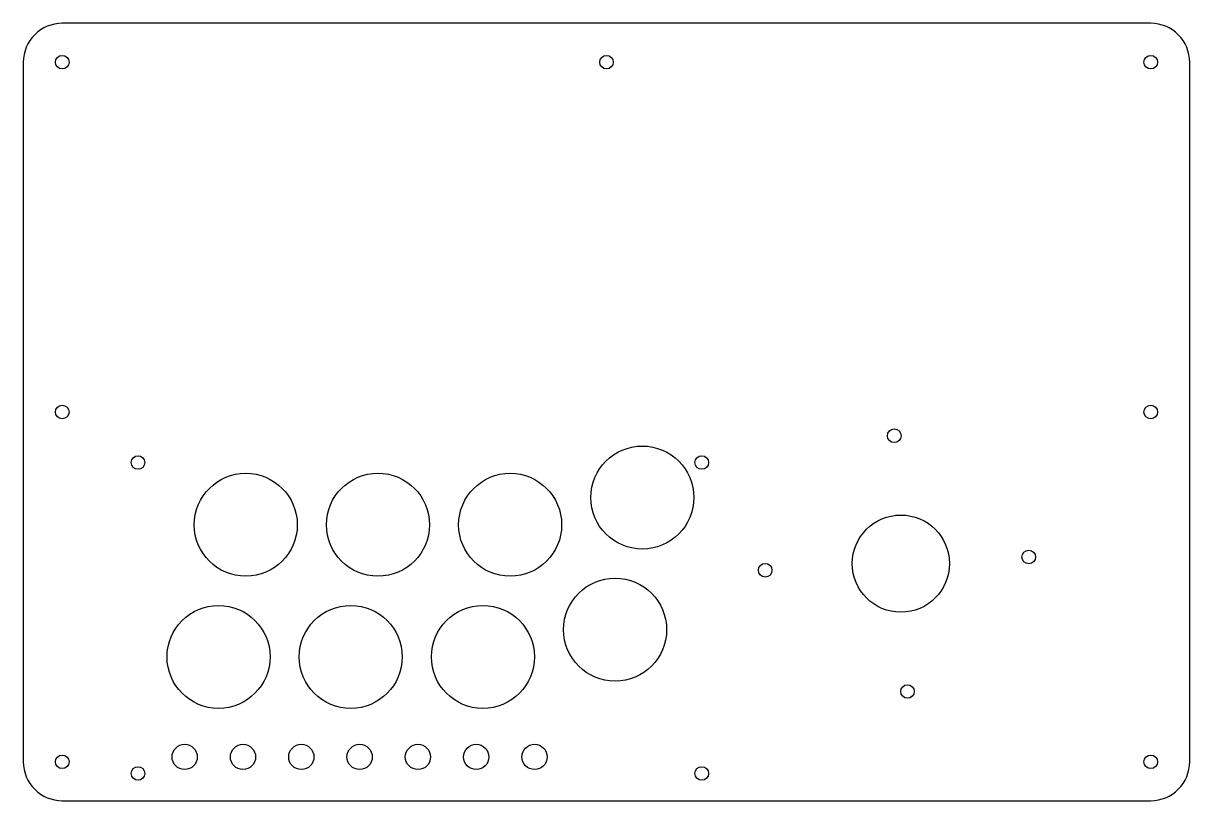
# Model space of a CAD drawing. Header units: millimetres. Extents: x -150 to 150, y -100 to 100.
import ezdxf

# ---------------------------------------------------------------- set-up
doc = ezdxf.new("R2010")
doc.units = ezdxf.units.MM
doc.layers.get('0').update_dxf_attribs({"linetype": 'CONTINUOUS'})

msp = doc.modelspace()

# ---------------------------------------------------------------- linework, layer by layer
msp.add_lwpolyline([(-140, 100, 0.4142136), (-150, 90), (-150, -90, 0.4142136), (-140, -100), (140, -100, 0.4142136), (150, -90), (150, 90, 0.4142136), (140, 100)], format="xyb", close=True)
for centre, radius in [((-140, 90), 1.75), ((0, 90), 1.75), ((140, 90), 1.75), ((-140, 0), 1.75), ((140, 0), 1.75), ((74.017, -6.109), 1.75), ((9.217, -22.009), 13.25), ((-120.5, -13), 1.75), ((24.5, -13), 1.75), ((-92.783, -29.009), 13.25), ((-58.783, -29.009), 13.25), ((-24.783, -29.009), 13.25), ((75.717, -39.009), 12.5), ((108.617, -37.309), 1.75), ((40.817, -40.709), 1.75), ((2.217, -56.009), 13.25), ((-99.783, -63.009), 13.25), ((-65.783, -63.009), 13.25), ((-31.783, -63.009), 13.25), ((77.417, -71.909), 1.75), ((-108.5, -88.75), 3.25), ((-93.5, -88.75), 3.25), ((-78.5, -88.75), 3.25), ((-63.5, -88.75), 3.25), ((-48.5, -88.75), 3.25), ((-33.5, -88.75), 3.25), ((-18.5, -88.75), 3.25), ((-140, -90), 1.75), ((140, -90), 1.75), ((-120.5, -93), 1.75), ((24.5, -93), 1.75)]:
    msp.add_circle(centre, radius)

doc.saveas('drawing.dxf')
